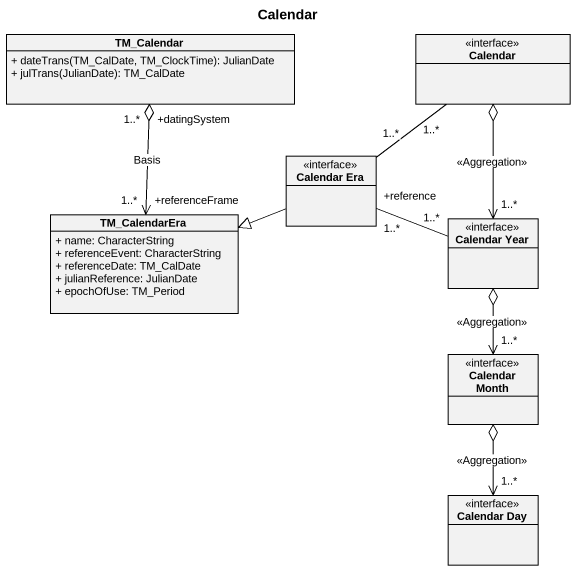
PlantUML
@startuml
title Calendar
hide circle
hide empty members
skinparam classAttributeIconSize 0
class TM_Calendar {
  + dateTrans(TM_CalDate, TM_ClockTime): JulianDate
  + julTrans(JulianDate): TM_CalDate
}
class Calendar <<interface>>
class "Calendar Era" as Calendar_Era <<interface>>
class TM_CalendarEra {
  + name: CharacterString
  + referenceEvent: CharacterString
  + referenceDate: TM_CalDate
  + julianReference: JulianDate
  + epochOfUse: TM_Period
}
class "Calendar Year" as Calendar_Year <<interface>>
class "Calendar Month" as Calendar_Month <<interface>>
class "Calendar Day" as Calendar_Day <<interface>>
Calendar "1..*" -- "1..*" Calendar_Era
Calendar o--> "1..*" Calendar_Year : <<Aggregation>>
Calendar_Era -left-|> TM_CalendarEra
TM_CalendarEra "+referenceFrame\n1..*" <-up-o "+datingSystem\n1..*" TM_Calendar : Basis
Calendar_Year "1..*" -left- "+reference\n1..*" Calendar_Era
Calendar_Year o--> "1..*" Calendar_Month : <<Aggregation>>
Calendar_Month o--> "1..*" Calendar_Day : <<Aggregation>>
@enduml
